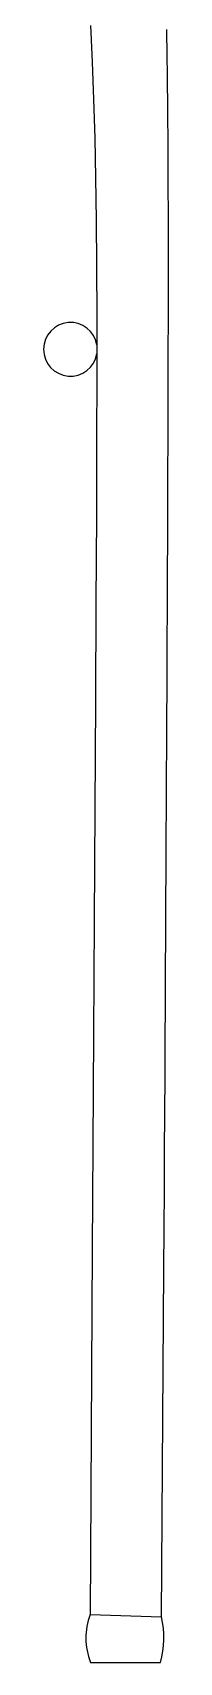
# Model space of a CAD drawing. Header units: millimetres. Extents: x 421 to 3085, y -1408 to 277.
# Drawn here: x 2365.19 to 2368.21, y -1287.59 to -1248.15 of the extents above; entities that cross this region are included whole.
import ezdxf

# ---------------------------------------------------------------- set-up
doc = ezdxf.new("R2010")
doc.units = ezdxf.units.MM

msp = doc.modelspace()

# ---------------------------------------------------------------- linework, layer by layer
at = {"color": 18, "linetype": 'Continuous', "true_color": 0x000000}
for p, q in [((2366.315, -1286.432), (2368.045, -1286.486)), ((2366.328, -1287.588), (2368.019, -1287.588))]:
    msp.add_line(p, q, dxfattribs=at)
for points in [[(2366.327, -1247.981), (2366.365, -1248.862), (2366.399, -1249.774), (2366.427, -1250.71), (2366.449, -1251.672), (2366.464, -1252.689), (2366.474, -1253.796), (2366.479, -1255.03), (2366.478, -1256.427), (2366.474, -1258.021), (2366.467, -1259.85), (2366.457, -1261.949), (2366.444, -1264.331), (2366.43, -1266.927), (2366.414, -1269.644), (2366.398, -1272.39), (2366.382, -1275.071), (2366.368, -1277.596), (2366.315, -1286.432)], [(2368.045, -1286.486), (2368.1, -1278.073), (2368.106, -1277.097), (2368.112, -1276.144), (2368.117, -1275.212), (2368.123, -1274.3), (2368.128, -1273.408), (2368.133, -1272.533), (2368.138, -1271.675), (2368.142, -1270.832), (2368.147, -1270.004), (2368.151, -1269.191), (2368.155, -1268.396), (2368.159, -1267.618), (2368.163, -1266.86), (2368.166, -1266.123), (2368.17, -1265.408), (2368.173, -1264.716), (2368.176, -1264.05), (2368.179, -1263.407), (2368.182, -1262.788), (2368.184, -1262.192), (2368.187, -1261.618), (2368.189, -1261.067), (2368.192, -1260.537), (2368.194, -1260.027), (2368.196, -1259.538), (2368.197, -1259.068), (2368.199, -1258.617), (2368.201, -1258.184), (2368.202, -1257.77), (2368.203, -1257.372), (2368.204, -1256.991), (2368.205, -1256.626), (2368.206, -1256.277), (2368.207, -1255.942), (2368.208, -1255.622), (2368.209, -1255.315), (2368.209, -1255.021), (2368.21, -1254.74), (2368.21, -1254.47), (2368.21, -1254.212), (2368.21, -1253.965), (2368.21, -1253.728), (2368.21, -1253.5), (2368.21, -1253.282), (2368.21, -1253.071), (2368.21, -1252.869), (2368.21, -1252.673), (2368.209, -1252.485), (2368.209, -1252.302), (2368.208, -1252.125), (2368.208, -1251.952), (2368.207, -1251.785), (2368.207, -1251.621), (2368.206, -1251.461), (2368.205, -1251.304), (2368.204, -1251.149), (2368.203, -1250.996), (2368.202, -1250.846), (2368.201, -1250.697), (2368.2, -1250.55), (2368.199, -1250.404), (2368.198, -1250.26), (2368.197, -1250.117), (2368.196, -1249.975), (2368.194, -1249.834), (2368.193, -1249.694), (2368.191, -1249.555), (2368.19, -1249.417), (2368.188, -1249.28), (2368.186, -1249.144), (2368.185, -1249.008), (2368.183, -1248.874), (2368.181, -1248.74), (2368.178, -1248.606), (2368.176, -1248.473), (2368.174, -1248.341), (2368.172, -1248.21), (2368.169, -1248.079)]]:
    msp.add_lwpolyline(points, dxfattribs=at)
for centre, radius, start, end in [((2365.841, -1255.817), 0.65, 9.4243, 350.3047), ((2367.825, -1286.992), 1.611, 159.6541, 201.7085), ((2365.74, -1286.982), 2.358, 345.1065, 12.1566)]:
    msp.add_arc(centre, radius, start, end, dxfattribs=at)

doc.saveas('drawing.dxf')
